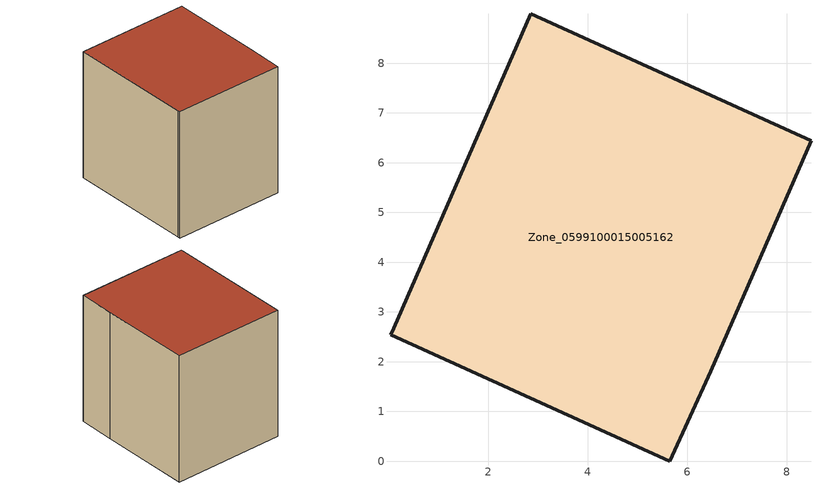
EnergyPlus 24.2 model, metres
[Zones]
Zone_0599100015005162
 floor ground (C_G): 0.04,2.54 0.1,2.67 2.85,8.99 8.49,6.44 6.47,1.81 5.65,0 z0.75
 wall outside (C_F): 8.49,6.44 2.85,8.99 0.1,2.67 0.04,2.54 5.65,0 6.47,1.81 8.49,6.44 z0.75:7.97
 roof outside (C_R): 0.1,2.67 0.04,2.54 5.65,0 6.47,1.81 8.49,6.44 2.85,8.99 z7.97
[BUILDING]
Pand.0599100015005162: North Axis=0; Terrain=City; Loads Convergence Tolerance Value=0.04; Temperature Convergence Tolerance Value=0.4; Solar Distribution=FullExterior; Maximum Number of Warmup Days=25; Minimum Number of Warmup Days=1
[Site:Location]
Rotterdam.The.Hague.AP_ZH_NLD Design_Conditions: Latitude=51.96; Longitude=4.45; Time Zone=1; Elevation=-4.5
[SITE:GROUNDTEMPERATURE:BUILDINGSURFACE]
18, 18, 18, 18, 18, 18, 18, 18, 18, 18, 18, 18
[MATERIAL] Thermal Absorptance=0.9; Solar Absorptance=0.7; Visible Absorptance=0.7
Name | Roughness | Thickness | Conductivity | Density | Specific Heat
G.TI.1965-1974 | MediumSmooth | 0.15 | 0.882353 | 540 | 1210
F.TI.1965-1974 | Rough | 0.3 | 0.697674 | 1920 | 840
R.TI.1965-1974 | MediumRough | 0.2 | 0.232558 | 1500 | 1000
[CONSTRUCTION]
C_G: G.TI.1965-1974
C_F: F.TI.1965-1974
C_R: R.TI.1965-1974
[ZONE]
Zone_0599100015005162: Type=1; Multiplier=1; Ceiling Height=Autocalculate; Volume=Autocalculate; Floor Area=autocalculate; Part of Total Floor Area=Yes
[ZONEINFILTRATION:DESIGNFLOWRATE]
Infil_Zone_0599100015005162: Zone or ZoneList or Space or SpaceList=Zone_0599100015005162; Schedule=AlwaysOn; Design Flow Rate Calculation Method=Flow/Area; Flow Rate per Floor Area=0.003; Constant Term Coefficient=1; Temperature Term Coefficient=0; Velocity Term Coefficient=0; Velocity Squared Term Coefficient=0
[HVACTEMPLATE:ZONE:IDEALLOADSAIRSYSTEM]
Zone_0599100015005162: Maximum Heating Supply Air Temperature=50; Minimum Cooling Supply Air Temperature=13; Maximum Heating Supply Air Humidity Ratio=0.0156; Minimum Cooling Supply Air Humidity Ratio=0.0077; Heating Limit=NoLimit; Cooling Limit=NoLimit; Dehumidification Control Type=ConstantSensibleHeatRatio; Cooling Sensible Heat Ratio=0.7; Dehumidification Setpoint=60; Humidification Control Type=None; Humidification Setpoint=30; Outdoor Air Method=None; Outdoor Air Flow Rate per Person=0.00944; Outdoor Air Flow Rate per Zone Floor Area=0; Outdoor Air Flow Rate per Zone=0; Demand Controlled Ventilation Type=None; Outdoor Air Economizer Type=NoEconomizer; Heat Recovery Type=None; Sensible Heat Recovery Effectiveness=0.7; Latent Heat Recovery Effectiveness=0.65
[ZONECONTROL:THERMOSTAT]
ThermostatControl_Zone_0599100015005162: Zone or ZoneList=Zone_0599100015005162; Control Type Schedule=DualSetpointControlType; Control 1=Thermostat_Zone_0599100015005162; Temperature Difference Between Cutout And Setpoint=0
[THERMOSTATSETPOINT:DUALSETPOINT]
Thermostat_Zone_0599100015005162: Heating Setpoint Temperature Schedule=HeatingSetpoint_Zone_0599100015005162; Cooling Setpoint Temperature Schedule=CoolingSetpoint_Zone_0599100015005162
[SCHEDULE:COMPACT]
HeatingSetpoint_Zone_0599100015005162: Through: 12/31, For: AllDays, Until: 24:00, 21
CoolingSetpoint_Zone_0599100015005162: Through: 12/31, For: AllDays, Until: 24:00, 24
DualSetpointControlType: Through: 12/31, For: AllDays, Until: 24:00, 4
AlwaysOn: Through: 12/31, For: AllDays, Until: 24:00, 1
